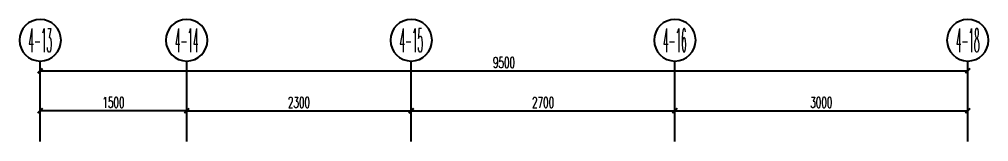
# Model space of a CAD drawing. Extents: x 184967 to 628822, y -100826 to 121332.
# Drawn here: x 321150 to 331077, y 15662 to 16914 of the extents above; entities that cross this region are included whole.
import ezdxf
from ezdxf.enums import TextEntityAlignment as Align

# ---------------------------------------------------------------- set-up
doc = ezdxf.new("R2010")
doc.units = 0
doc.header["$MEASUREMENT"] = 0
doc.layers.add('AXIS_TEXT', color=7, linetype='Continuous')
doc.layers.add('PUB_DIM', color=3, linetype='Continuous')
doc.styles.add('_TCH_AXIS', font='COMPLEX', dxfattribs={"bigfont": 'GBCBIG'})
doc.styles.add('COMPLEX', font='COMPLEX')
doc.styles.add('尺寸标注', font='txt.shx', dxfattribs={"width": 0.6, "height": 110})
doc.dimstyles.new('1-50', dxfattribs={"dimscale": 50, "dimtxt": 110, "dimasz": 1, "dimexe": 2, "dimexo": 2, "dimgap": 0.6, "dimtad": 1, "dimdec": 0, "dimrnd": 5, "dimtxsty": '尺寸标注', "dimblk": 'ARCHTICK', "dimcen": 2.5, "dimclrd": 251, "dimclre": 251, "dimclrt": 50, "dimadec": 0, "dimazin": 0, "dimtfac": 1, "dimtdec": 0, "dimtix": 1, "dimtmove": 2, "dimatfit": 3, "dimldrblk": 'DOT', "dimfxl": 0, "dimarcsym": 0})

# ---------------------------------------------------------------- blocks, each defined once
blk = doc.blocks.new('_ArchTick')
at = {"color": 0, "linetype": 'ByBlock', "const_width": 0.4}
blk.add_lwpolyline([(-0.5, -0.5), (0.5, 0.5)], dxfattribs=at)
blk = doc.blocks.new('*D713')
at = {"layer": 'Defpoints', "color": 0, "linetype": 'ByBlock', "transparency": 16777216}
for p in [(330863.4, 16387.5), (321363.4, 15662.3), (330863.4, 15662.3)]:
    blk.add_point(p, dxfattribs=at)
at = {"layer": 'PUB_DIM', "color": 251, "lineweight": -2, "transparency": 16777216}
for p, q in [((321363.4, 16137.5), (321363.4, 16487.5)), ((330863.4, 16137.5), (330863.4, 16487.5)), ((321363.4, 16387.5), (330863.4, 16387.5))]:
    blk.add_line(p, q, dxfattribs=at)
at = {"layer": 'PUB_DIM', "color": 251, "linetype": 'ByBlock', "lineweight": -2, "transparency": 16777216, "xscale": 50, "yscale": 50, "zscale": 50, "rotation": 180}
blk.add_blockref('_ArchTick', (321363.4, 16387.5), dxfattribs=at)
at = {"layer": 'PUB_DIM', "color": 251, "linetype": 'ByBlock', "lineweight": -2, "transparency": 16777216, "xscale": 50, "yscale": 50, "zscale": 50}
blk.add_blockref('_ArchTick', (330863.4, 16387.5), dxfattribs=at)
at = {"layer": 'PUB_DIM', "color": 50, "linetype": 'ByBlock', "transparency": 16777216, "insert": (326113.4, 16472.5), "char_height": 110, "attachment_point": 5, "style": '尺寸标注'}
blk.add_mtext('9500', dxfattribs=at)
blk = doc.blocks.new('_Dot')
at = {"color": 0, "linetype": 'ByBlock', "lineweight": -2}
blk.add_line((-0.5, 0), (-1, 0), dxfattribs=at)
at = {"color": 0, "linetype": 'ByBlock', "const_width": 0.5}
blk.add_lwpolyline([(-0.25, 0, 1), (0.25, 0, 1)], format="xyb", close=True, dxfattribs=at)
blk = doc.blocks.new('*D714')
at = {"layer": 'Defpoints', "color": 0, "linetype": 'ByBlock', "transparency": 16777216}
for p in [(321363.4, 15978.5), (321363.4, 15662.3), (322863.4, 15662.3)]:
    blk.add_point(p, dxfattribs=at)
at = {"layer": 'PUB_DIM', "color": 251, "lineweight": -2, "transparency": 16777216}
for p, q in [((321363.4, 15762.3), (321363.4, 16078.5)), ((322863.4, 15762.3), (322863.4, 16078.5)), ((322863.4, 15978.5), (321363.4, 15978.5))]:
    blk.add_line(p, q, dxfattribs=at)
at = {"layer": 'PUB_DIM', "color": 251, "linetype": 'ByBlock', "lineweight": -2, "transparency": 16777216, "xscale": 50, "yscale": 50, "zscale": 50, "rotation": 180}
blk.add_blockref('_ArchTick', (321363.4, 15978.5), dxfattribs=at)
at = {"layer": 'PUB_DIM', "color": 251, "linetype": 'ByBlock', "lineweight": -2, "transparency": 16777216, "xscale": 50, "yscale": 50, "zscale": 50}
blk.add_blockref('_ArchTick', (322863.4, 15978.5), dxfattribs=at)
at = {"layer": 'PUB_DIM', "color": 50, "linetype": 'ByBlock', "transparency": 16777216, "insert": (322113.4, 16063.5), "char_height": 110, "attachment_point": 5, "style": '尺寸标注'}
blk.add_mtext('1500', dxfattribs=at)
blk = doc.blocks.new('_AXISO')
blk.add_circle((0, 0), 0.5)
at = {"layer": 'AXIS_TEXT', "style": 'COMPLEX', "width": 1.041667}
blk.add_attdef('A', text='', height=0.56, dxfattribs=at).set_placement((-0.25, -0.28), (0.25, -0.28), align=Align.FIT)
blk = doc.blocks.new('*D715')
at = {"layer": 'Defpoints', "color": 0, "linetype": 'ByBlock', "transparency": 16777216}
for p in [(327863.4, 15978.5), (325163.4, 15662.3), (327863.4, 15662.3)]:
    blk.add_point(p, dxfattribs=at)
at = {"layer": 'PUB_DIM', "color": 251, "lineweight": -2, "transparency": 16777216}
for p, q in [((325163.4, 15762.3), (325163.4, 16078.5)), ((327863.4, 15762.3), (327863.4, 16078.5)), ((325163.4, 15978.5), (327863.4, 15978.5))]:
    blk.add_line(p, q, dxfattribs=at)
at = {"layer": 'PUB_DIM', "color": 251, "linetype": 'ByBlock', "lineweight": -2, "transparency": 16777216, "xscale": 50, "yscale": 50, "zscale": 50, "rotation": 180}
blk.add_blockref('_ArchTick', (325163.4, 15978.5), dxfattribs=at)
at = {"layer": 'PUB_DIM', "color": 251, "linetype": 'ByBlock', "lineweight": -2, "transparency": 16777216, "xscale": 50, "yscale": 50, "zscale": 50}
blk.add_blockref('_ArchTick', (327863.4, 15978.5), dxfattribs=at)
at = {"layer": 'PUB_DIM', "color": 50, "linetype": 'ByBlock', "transparency": 16777216, "insert": (326513.4, 16063.5), "char_height": 110, "attachment_point": 5, "style": '尺寸标注'}
blk.add_mtext('2700', dxfattribs=at)
blk = doc.blocks.new('*D716')
at = {"layer": 'Defpoints', "color": 0, "linetype": 'ByBlock', "transparency": 16777216}
for p in [(330863.4, 15978.5), (327863.4, 15662.3), (330863.4, 15662.3)]:
    blk.add_point(p, dxfattribs=at)
at = {"layer": 'PUB_DIM', "color": 251, "lineweight": -2, "transparency": 16777216}
for p, q in [((327863.4, 15762.3), (327863.4, 16078.5)), ((330863.4, 15762.3), (330863.4, 16078.5)), ((327863.4, 15978.5), (330863.4, 15978.5))]:
    blk.add_line(p, q, dxfattribs=at)
at = {"layer": 'PUB_DIM', "color": 251, "linetype": 'ByBlock', "lineweight": -2, "transparency": 16777216, "xscale": 50, "yscale": 50, "zscale": 50, "rotation": 180}
blk.add_blockref('_ArchTick', (327863.4, 15978.5), dxfattribs=at)
at = {"layer": 'PUB_DIM', "color": 251, "linetype": 'ByBlock', "lineweight": -2, "transparency": 16777216, "xscale": 50, "yscale": 50, "zscale": 50}
blk.add_blockref('_ArchTick', (330863.4, 15978.5), dxfattribs=at)
at = {"layer": 'PUB_DIM', "color": 50, "linetype": 'ByBlock', "transparency": 16777216, "insert": (329363.4, 16063.5), "char_height": 110, "attachment_point": 5, "style": '尺寸标注'}
blk.add_mtext('3000', dxfattribs=at)
blk = doc.blocks.new('*D717')
at = {"layer": 'Defpoints', "color": 0, "linetype": 'ByBlock', "transparency": 16777216}
for p in [(325163.4, 15978.5), (322863.4, 15662.3), (325163.4, 15662.3)]:
    blk.add_point(p, dxfattribs=at)
at = {"layer": 'PUB_DIM', "color": 251, "lineweight": -2, "transparency": 16777216}
for p, q in [((322863.4, 15762.3), (322863.4, 16078.5)), ((325163.4, 15762.3), (325163.4, 16078.5)), ((322863.4, 15978.5), (325163.4, 15978.5))]:
    blk.add_line(p, q, dxfattribs=at)
at = {"layer": 'PUB_DIM', "color": 251, "linetype": 'ByBlock', "lineweight": -2, "transparency": 16777216, "xscale": 50, "yscale": 50, "zscale": 50, "rotation": 180}
blk.add_blockref('_ArchTick', (322863.4, 15978.5), dxfattribs=at)
at = {"layer": 'PUB_DIM', "color": 251, "linetype": 'ByBlock', "lineweight": -2, "transparency": 16777216, "xscale": 50, "yscale": 50, "zscale": 50}
blk.add_blockref('_ArchTick', (325163.4, 15978.5), dxfattribs=at)
at = {"layer": 'PUB_DIM', "color": 50, "linetype": 'ByBlock', "transparency": 16777216, "insert": (324013.4, 16063.5), "char_height": 110, "attachment_point": 5, "style": '尺寸标注'}
blk.add_mtext('2300', dxfattribs=at)

msp = doc.modelspace()

# ---------------------------------------------------------------- linework, layer by layer
at = {"layer": 'PUB_DIM', "linetype": 'ByBlock'}
for p, q in [((321363.4, 15662.3), (321363.4, 16487.1)), ((322863.4, 15662.3), (322863.4, 16487.1)), ((325163.4, 15662.3), (325163.4, 16487.1)), ((327863.4, 15662.3), (327863.4, 16487.1)), ((330863.4, 15662.3), (330863.4, 16487.1))]:
    msp.add_line(p, q, dxfattribs=at)

# ---------------------------------------------------------------- block references
ref = msp.add_blockref('_AXISO', (321363.4, 16700.5), dxfattribs=dict(at, xscale=-426.6560000000001, yscale=426.6560000000001, zscale=426.6560000000001))
ref.add_attrib('A', '4-13', dxfattribs={"layer": 'AXIS_TEXT', "height": 241.35, "style": '_TCH_AXIS', "width": 0.276316}).set_placement((321242.7, 16579.8), (321484, 16579.8), align=Align.FIT)
ref = msp.add_blockref('_AXISO', (322863.4, 16700.5), dxfattribs=dict(at, xscale=-426.6560000000001, yscale=426.6560000000001, zscale=426.6560000000001))
ref.add_attrib('A', '4-14', dxfattribs={"layer": 'AXIS_TEXT', "height": 241.35, "style": '_TCH_AXIS', "width": 0.269231}).set_placement((322742.7, 16579.8), (322984, 16579.8), align=Align.FIT)
ref = msp.add_blockref('_AXISO', (325163.4, 16700.5), dxfattribs=dict(at, xscale=-426.6560000000001, yscale=426.6560000000001, zscale=426.6560000000001))
ref.add_attrib('A', '4-15', dxfattribs={"layer": 'AXIS_TEXT', "height": 241.35, "style": '_TCH_AXIS', "width": 0.276316}).set_placement((325042.7, 16579.8), (325284, 16579.8), align=Align.FIT)
ref = msp.add_blockref('_AXISO', (327863.4, 16700.5), dxfattribs=dict(at, xscale=-426.6560000000001, yscale=426.6560000000001, zscale=426.6560000000001))
ref.add_attrib('A', '4-16', dxfattribs={"layer": 'AXIS_TEXT', "height": 241.35, "style": '_TCH_AXIS', "width": 0.276316}).set_placement((327742.7, 16579.8), (327984, 16579.8), align=Align.FIT)
ref = msp.add_blockref('_AXISO', (330863.4, 16700.5), dxfattribs=dict(at, xscale=-426.6560000000001, yscale=426.6560000000001, zscale=426.6560000000001))
ref.add_attrib('A', '4-18', dxfattribs={"layer": 'AXIS_TEXT', "height": 241.35, "style": '_TCH_AXIS', "width": 0.276316}).set_placement((330742.7, 16579.8), (330984, 16579.8), align=Align.FIT)

# ---------------------------------------------------------------- dimensions: what is measured, and where the dimension line sits
dim = msp.add_aligned_dim(p1=(321363.4, 15662.3), p2=(330863.4, 15662.3), distance=725.2, dimstyle='1-50', override={"dimfxl": 5, "dimfxlon": 1}, dxfattribs=at)
dim.commit()
dim.dimension.update_dxf_attribs({"geometry": '*D713', "text_midpoint": (326113.4, 16472.5)})
for base, p1, p2, picture, middle in [((321363.4, 15978.5), (322863.4, 15662.3), (321363.4, 15662.3), '*D714', (322113.4, 16063.5)), ((325163.4, 15978.5), (322863.4, 15662.3), (325163.4, 15662.3), '*D717', (324013.4, 16063.5)), ((327863.4, 15978.5), (325163.4, 15662.3), (327863.4, 15662.3), '*D715', (326513.4, 16063.5)), ((330863.4, 15978.5), (327863.4, 15662.3), (330863.4, 15662.3), '*D716', (329363.4, 16063.5))]:
    dim = msp.add_linear_dim(base=base, p1=p1, p2=p2, angle=180, dimstyle='1-50', override={"dimfxl": 5, "dimfxlon": 1}, dxfattribs=at)
    dim.commit()
    dim.dimension.update_dxf_attribs({"geometry": picture, "text_midpoint": middle})

doc.saveas('drawing.dxf')
